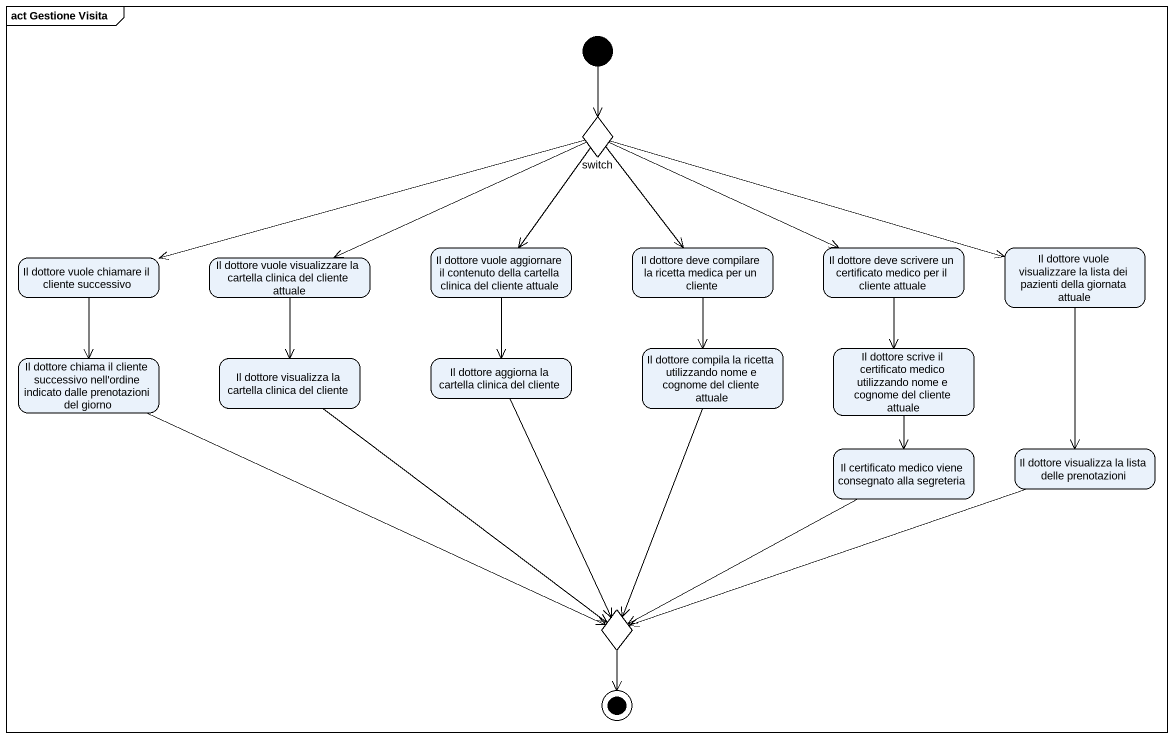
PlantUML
@startuml
mainframe act Gestione Visita
hide empty description
state switch <<choice>>
state "Il dottore vuole aggiornare il contenuto della cartella clinica del cliente attuale" as Il_dottore_vuole_aggiornare
state "Il dottore deve compilare la ricetta medica per un cliente" as Il_dottore_deve_compilare
state "Il dottore deve scrivere un certificato medico per il cliente attuale" as Il_dottore_deve_scrivere_un
state "Il dottore vuole visualizzare la lista dei pazienti della giornata attuale" as Il_dottore_vuole
state "Il dottore vuole chiamare il cliente successivo" as Il_dottore_vuole_chiamare
state "Il dottore vuole visualizzare la cartella clinica del cliente attuale" as Il_dottore_vuole_2
state "Il dottore chiama il cliente successivo nell'ordine indicato dalle prenotazioni del giorno" as Il_dottore_chiama_il
state "Il dottore visualizza la cartella clinica del cliente" as Il_dottore_visualizza_la
state "Il dottore aggiorna la cartella clinica del cliente" as Il_dottore_aggiorna_la
state "Il dottore compila la ricetta utilizzando nome e cognome del cliente attuale" as Il_dottore_compila_la
state "Il dottore scrive il certificato medico utilizzando nome e cognome del cliente attuale" as Il_dottore_scrive_il
state "Il certificato medico viene consegnato alla segreteria" as Il_certificato_medico_viene
state "Il dottore visualizza la lista delle prenotazioni" as Il_dottore_visualizza_la_2
state choice1 <<choice>>
[*] --> switch
switch --> Il_dottore_vuole_aggiornare
switch --> Il_dottore_deve_compilare
switch -right-> Il_dottore_deve_scrivere_un
switch -right-> Il_dottore_vuole
switch -left-> Il_dottore_vuole_chiamare
switch -left-> Il_dottore_vuole_2
Il_dottore_vuole_aggiornare --> Il_dottore_aggiorna_la
Il_dottore_deve_compilare --> Il_dottore_compila_la
Il_dottore_deve_scrivere_un --> Il_dottore_scrive_il
Il_dottore_vuole --> Il_dottore_visualizza_la_2
Il_dottore_vuole_chiamare --> Il_dottore_chiama_il
Il_dottore_vuole_2 --> Il_dottore_visualizza_la
Il_dottore_chiama_il -right-> choice1
Il_dottore_visualizza_la --> choice1
Il_dottore_aggiorna_la --> choice1
Il_dottore_compila_la --> choice1
Il_dottore_scrive_il --> Il_certificato_medico_viene
Il_certificato_medico_viene -left-> choice1
Il_dottore_visualizza_la_2 -left-> choice1
choice1 --> [*]
@enduml
